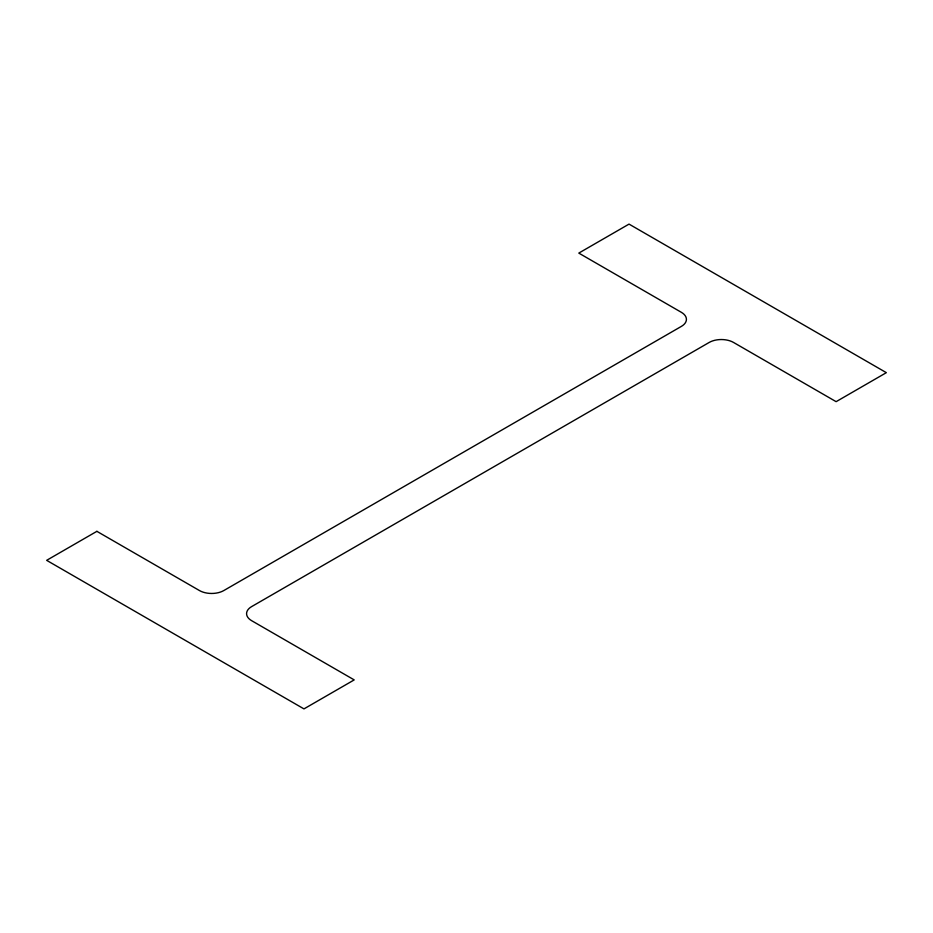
<?xml version="1.0" encoding="UTF-8"?>
<svg xmlns="http://www.w3.org/2000/svg" width="933" height="933" viewBox="0 0 933 933"><rect width="100%" height="100%" fill="white"/><g stroke="black" fill="none" stroke-linecap="round" stroke-linejoin="round"><path stroke-width="1.4" d="M96.88 531.332L46.65 560.336L303.971 708.893L354.202 679.9L251.618 620.667A17.214 9.936 0 0 1 251.618 606.613L709.185 342.446A17.214 9.936 0 0 1 733.536 342.446L836.12 401.668L886.35 372.664L629.029 224.107L578.798 253.1L681.382 312.333A17.214 9.936 0 0 1 681.382 326.387L223.815 590.554A17.214 9.936 0 0 1 199.464 590.554L96.88 531.332"/></g></svg>
